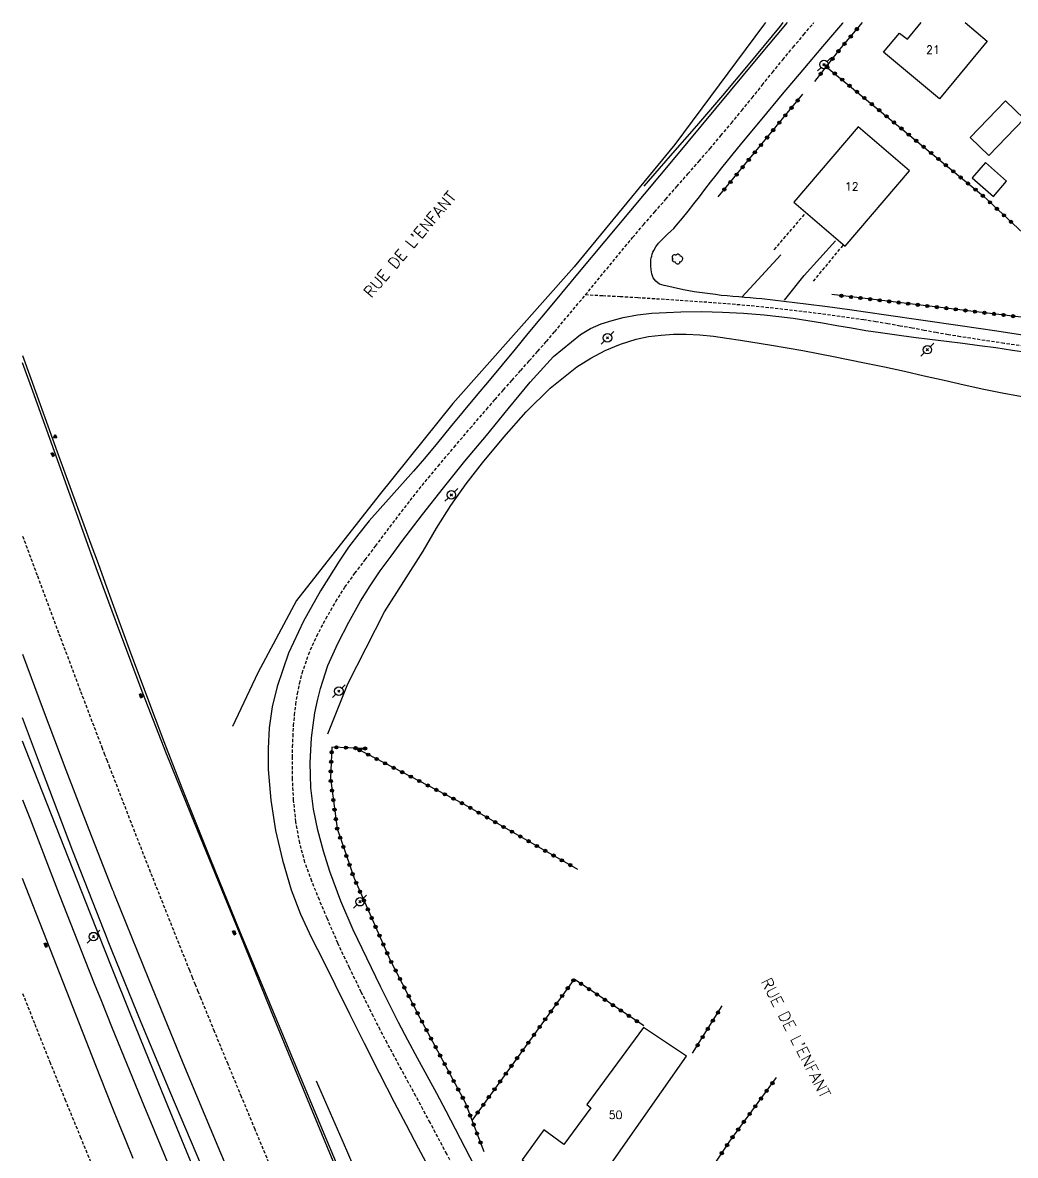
# Model space of a CAD drawing. Header units: millimetres. Extents: x 145000 to 146001, y 142000 to 143001.
# Drawn here: x 145000 to 145155.1, y 142823 to 143000 of the extents above; entities that cross this region are included whole.
import ezdxf
from ezdxf.enums import TextEntityAlignment as Align

# ---------------------------------------------------------------- set-up
doc = ezdxf.new("R2010")
doc.units = ezdxf.units.MM
doc.linetypes.add('DASHED', pattern=[0.75, 0.5, -0.25])
doc.layers.get('0').update_dxf_attribs({"linetype": 'CONTINUOUS'})
for name, color, linetype in [('W0001', 6, 'DASHED'), ('W0008', 7, 'CONTINUOUS'), ('W0010', 4, 'CONTINUOUS'), ('W0017', 7, 'CONTINUOUS'), ('W0101', 7, 'CONTINUOUS'), ('W0104', 1, 'CONTINUOUS'), ('W0112', 1, 'DASHED'), ('W0211', 2, 'CONTINUOUS'), ('W0300', 7, 'CONTINUOUS'), ('W0323', 7, 'CONTINUOUS'), ('W0330', 7, 'CONTINUOUS'), ('W0401', 7, 'CONTINUOUS'), ('W0473', 7, 'CONTINUOUS'), ('W0850', 7, 'CONTINUOUS'), ('W0989', 7, 'CONTINUOUS'), ('W0991', 7, 'CONTINUOUS')]:
    doc.layers.add(name, color=color, linetype=linetype)
doc.styles.get("Standard").update_dxf_attribs({"font": 'romans.shx', "width": 0.85})

# ---------------------------------------------------------------- blocks, each defined once
blk = doc.blocks.new('T401')
for p, q in [((-0.3, 0.3), (0, 0.3)), ((-0.3, -0.25), (-0.3, 0.3)), ((-0.3, 0.15), (0, 0.15)), ((-0.3, 0), (0, 0)), ((0, 0.3), (0, -0.25)), ((-0.3, -0.15), (0, -0.15)), ((-0.3, -0.25), (-0.3, -0.3)), ((-0.3, -0.3), (0, -0.3)), ((0, -0.3), (0, -0.25))]:
    blk.add_line(p, q)
blk = doc.blocks.new('T473')
for p, q in [((-0.166667, 0.166667), (0.166667, -0.166667)), ((-0.166667, -0.166667), (0.166667, 0.166667)), ((0.500001, 0.500001), (1.000002, 1.000002)), ((-1.000002, -1.000002), (-0.500001, -0.500001))]:
    blk.add_line(p, q)
blk.add_ellipse((0, 0), major_axis=(0.471405, 0.471405), ratio=1, start_param=5.4977871438, end_param=11.780972451)
blk = doc.blocks.new('T850')
for p, q in [((-0.25, -0.15), (0, 0.32)), ((0, 0.32), (0.25, -0.15)), ((-0.25, -0.15), (0.25, -0.15))]:
    blk.add_line(p, q)
for major_axis in [(-0.106, 0.106), (-0.0354, 0.0354), (-0.0236, 0.0236)]:
    blk.add_ellipse((0, 0), major_axis=major_axis, ratio=1, start_param=3.926991, end_param=10.210176)
blk = doc.blocks.new('T300')
for p, q in [((-0.8, 0.51), (-0.86, 0.34)), ((-0.86, 0.34), (-0.86, 0.17)), ((-0.86, 0.17), (-0.74, 0.06)), ((-0.69, 0.63), (-0.8, 0.51)), ((-0.8, -0.06), (-0.74, 0.06)), ((-0.74, 0.06), (-0.69, 0.11)), ((-0.57, 0.69), (-0.69, 0.63)), ((-0.46, 0.69), (-0.57, 0.69)), ((-0.29, 0.63), (-0.46, 0.69)), ((-0.29, 0.63), (-0.17, 0.74)), ((-0.23, 0.57), (-0.29, 0.63)), ((-0.17, 0.74), (-0.06, 0.8)), ((-0.06, 0.8), (0.06, 0.8)), ((0.06, 0.8), (0.23, 0.74)), ((0.23, 0.74), (0.34, 0.63)), ((0.34, 0.63), (0.4, 0.51)), ((0.46, 0.46), (0.34, 0.46)), ((0.4, 0.51), (0.4, 0.46)), ((0.57, 0.4), (0.46, 0.46)), ((0.57, 0.4), (0.69, 0.29)), ((0.69, 0.29), (0.74, 0.17)), ((0.74, 0.06), (0.69, -0.17)), ((0.74, 0.17), (0.74, 0.06)), ((-0.8, -0.17), (-0.8, -0.06)), ((-0.8, -0.23), (-0.8, -0.17)), ((-0.74, -0.34), (-0.8, -0.23)), ((-0.69, -0.4), (-0.74, -0.34)), ((-0.51, -0.46), (-0.69, -0.4)), ((-0.4, -0.46), (-0.51, -0.46)), ((-0.4, -0.46), (-0.34, -0.46)), ((-0.34, -0.46), (-0.34, -0.4)), ((-0.34, -0.51), (-0.34, -0.46)), ((-0.29, -0.63), (-0.34, -0.51)), ((-0.17, -0.74), (-0.29, -0.63)), ((-0.06, -0.8), (-0.17, -0.74)), ((0.06, -0.8), (-0.06, -0.8)), ((0.17, -0.74), (0.06, -0.8)), ((0.23, -0.69), (0.17, -0.74)), ((0.29, -0.46), (0.23, -0.46)), ((0.29, -0.63), (0.23, -0.69)), ((0.46, -0.4), (0.29, -0.46)), ((0.34, -0.51), (0.29, -0.63)), ((0.34, -0.51), (0.34, -0.46)), ((0.57, -0.34), (0.46, -0.4)), ((0.63, -0.29), (0.57, -0.34)), ((0.69, -0.17), (0.63, -0.29))]:
    blk.add_line(p, q)
blk = doc.blocks.new('t323o')
at = {"color": 0, "linetype": 'Continuous'}
for radius in [0.25, 0.15]:
    blk.add_circle((0, 0), radius, dxfattribs=at)

msp = doc.modelspace()

# ---------------------------------------------------------------- linework, layer by layer
at = {"layer": 'W0001'}
for points in [[(145087.91, 142957.46), (145095.3, 142966.43), (145097.01, 142968.43), (145098.74, 142970.42), (145100.47, 142972.41), (145102.21, 142974.39), (145103.95, 142976.37), (145105.68, 142978.35), (145107.4, 142980.34), (145109.1, 142982.35), (145110.74, 142984.31), (145112.36, 142986.28), (145113.96, 142988.26), (145115.56, 142990.24), (145117.16, 142992.23), (145118.77, 142994.2), (145120.39, 142996.17), (145122.03, 142998.13), (145123.63, 143000)], [(145068.86, 142818.37), (145066.25, 142823.27), (145063.65, 142828.18), (145062.54, 142830.25), (145061.43, 142832.32), (145060.31, 142834.38), (145059.18, 142836.45), (145058.07, 142838.51), (145056.96, 142840.58), (145055.87, 142842.66), (145054.8, 142844.76), (145052.91, 142848.55), (145051.05, 142852.35), (145049.26, 142856.2), (145047.57, 142860.08), (145046.36, 142862.96), (145045.17, 142865.86), (145044.11, 142868.82), (145043.29, 142871.85), (145042.69, 142875.16), (145042.33, 142878.5), (145042.16, 142881.85), (145042.15, 142885.2), (145042.18, 142886.86), (145042.25, 142888.52), (145042.34, 142890.18), (145042.49, 142891.84), (145042.68, 142893.5), (145042.94, 142895.15), (145043.28, 142896.78), (145043.69, 142898.4), (145044.69, 142901.33), (145045.96, 142904.16), (145047.39, 142906.89), (145048.92, 142909.56), (145050.35, 142911.81), (145051.91, 142913.98), (145053.53, 142916.1), (145055.14, 142918.22), (145056.93, 142920.61), (145058.74, 142923), (145060.57, 142925.36), (145062.43, 142927.7), (145064.9, 142930.71), (145067.4, 142933.69), (145069.94, 142936.64), (145072.48, 142939.59), (145073.8, 142941.12), (145075.13, 142942.63), (145076.47, 142944.14), (145077.81, 142945.65), (145079.15, 142947.16), (145080.49, 142948.67), (145081.82, 142950.19), (145083.13, 142951.72), (145087.91, 142957.46)], [(145160.15, 142948.92), (145153.33, 142949.9), (145146.52, 142950.93), (145144.63, 142951.25), (145142.74, 142951.57), (145140.85, 142951.92), (145138.97, 142952.27), (145137.09, 142952.61), (145135.2, 142952.95), (145133.31, 142953.27), (145131.42, 142953.56), (145126.97, 142954.2), (145122.52, 142954.78), (145118.06, 142955.3), (145113.6, 142955.77), (145109.9, 142956.09), (145106.21, 142956.36), (145102.51, 142956.6), (145098.81, 142956.84), (145096.09, 142957.01), (145093.36, 142957.17), (145090.64, 142957.32), (145087.91, 142957.46)], [(145014, 142882.66), (145013.62, 142883.64), (145013.24, 142884.62), (145012.86, 142885.61), (145012.48, 142886.59), (145009.06, 142895.6), (145005.67, 142904.61), (145002.3, 142913.64), (145000, 142919.87)], [(145027.89, 142847.51), (145027.44, 142848.61), (145027, 142849.71), (145026.55, 142850.81), (145026.11, 142851.92), (145023.04, 142859.59), (145020, 142867.27), (145016.99, 142874.96), (145014, 142882.66)], [(145000, 142848.34), (145001.89, 142843.54), (145004.23, 142837.67), (145006.61, 142831.81), (145009, 142825.97), (145011.41, 142820.13), (145012.06, 142818.57), (145012.7, 142817.02), (145013.35, 142815.46), (145014, 142813.91)], [(145039.62, 142819.17), (145036.32, 142827.09), (145034.2, 142832.19), (145032.09, 142837.29), (145029.98, 142842.4), (145027.89, 142847.51)]]:
    msp.add_lwpolyline(points, dxfattribs=at)
at = {"layer": 'W0008'}
for points in [[(145119.44, 143000), (145114.88, 142994.55), (145108.24, 142986.59), (145101.61, 142978.63), (145094.97, 142970.66), (145090.96, 142965.86), (145086.96, 142961.05), (145082.96, 142956.24), (145078.95, 142951.44), (145076.93, 142949), (145074.9, 142946.56), (145072.88, 142944.12), (145070.86, 142941.69), (145068.83, 142939.25), (145066.81, 142936.81), (145064.79, 142934.37), (145062.76, 142931.93), (145061.07, 142929.95), (145059.35, 142928), (145057.61, 142926.06), (145055.87, 142924.12), (145054.16, 142922.15), (145052.5, 142920.13), (145050.91, 142918.04), (145049.43, 142915.89), (145046.54, 142911.26), (145043.88, 142906.48), (145041.56, 142901.5), (145039.74, 142896.31), (145038.98, 142893.11), (145038.53, 142889.86), (145038.34, 142886.59), (145038.37, 142883.32), (145038.77, 142878.53), (145039.53, 142873.8), (145040.61, 142869.14), (145041.95, 142864.54), (145043.39, 142860.73), (145045.13, 142857.04), (145046.98, 142853.41), (145048.8, 142849.79), (145051.06, 142845.16), (145053.36, 142840.56), (145055.69, 142835.96), (145058.04, 142831.38), (145059.91, 142827.79), (145061.81, 142824.21), (145063.72, 142820.64)], [(145157.26, 142951.02), (145152.21, 142951.78), (145146.46, 142952.64), (145140.7, 142953.49), (145134.94, 142954.32), (145129.17, 142955.12), (145125.76, 142955.58), (145122.34, 142956.02), (145118.91, 142956.44), (145115.49, 142956.83), (145114.58, 142956.92), (145113.68, 142957), (145112.77, 142957.08), (145111.87, 142957.15), (145110.96, 142957.22), (145110.06, 142957.3), (145109.15, 142957.4), (145108.25, 142957.51), (145106.59, 142957.73), (145104.92, 142957.97), (145103.27, 142958.26), (145101.63, 142958.64), (145100.95, 142958.78), (145100.23, 142958.92), (145099.52, 142959.17), (145098.91, 142959.61), (145098.53, 142960.15), (145098.31, 142960.77), (145098.2, 142961.4), (145098.15, 142962.02), (145098.14, 142962.32), (145098.15, 142962.63), (145098.17, 142962.94), (145098.22, 142963.24), (145098.28, 142963.54), (145098.37, 142963.84), (145098.47, 142964.13), (145098.6, 142964.41), (145098.94, 142965), (145099.34, 142965.54), (145099.8, 142966.04), (145100.28, 142966.51), (145100.77, 142966.95), (145101.25, 142967.4), (145101.73, 142967.86), (145102.17, 142968.35), (145103.08, 142969.44), (145103.98, 142970.55), (145104.86, 142971.67), (145105.73, 142972.8), (145106.6, 142973.93), (145107.47, 142975.06), (145108.35, 142976.18), (145109.24, 142977.3), (145112.38, 142981.16), (145115.55, 142985), (145118.73, 142988.83), (145121.93, 142992.64), (145125.02, 142996.28), (145128.13, 142999.91), (145128.21, 143000)], [(145072.21, 142818.27), (145067.64, 142827.15), (145066.18, 142829.94), (145064.69, 142832.71), (145063.19, 142835.48), (145061.69, 142838.24), (145060.2, 142841.02), (145058.73, 142843.8), (145057.29, 142846.6), (145055.9, 142849.42), (145053.76, 142853.83), (145051.66, 142858.27), (145049.71, 142862.78), (145048.01, 142867.39), (145047, 142870.59), (145046.11, 142873.83), (145045.42, 142877.13), (145045.04, 142880.48), (145044.95, 142882.44), (145044.94, 142884.39), (145045, 142886.34), (145045.14, 142888.29), (145045.37, 142890.24), (145045.67, 142892.17), (145046.05, 142894.09), (145046.52, 142895.99), (145047.7, 142899.57), (145049.22, 142903.02), (145050.96, 142906.35), (145052.79, 142909.61), (145054.27, 142912.03), (145055.88, 142914.37), (145057.56, 142916.65), (145059.26, 142918.92), (145062.46, 142923.16), (145065.73, 142927.34), (145069.07, 142931.47), (145072.49, 142935.53), (145075.88, 142939.65), (145079.27, 142943.85), (145082.95, 142947.86), (145087.16, 142951.3), (145088.73, 142952.22), (145090.39, 142952.93), (145092.1, 142953.49), (145093.83, 142953.95), (145096.06, 142954.38), (145098.32, 142954.61), (145100.58, 142954.74), (145102.83, 142954.81), (145106.09, 142954.86), (145109.34, 142954.79), (145112.6, 142954.63), (145115.84, 142954.37), (145118.13, 142954.12), (145120.41, 142953.82), (145122.68, 142953.47), (145124.95, 142953.09), (145127.21, 142952.7), (145129.48, 142952.31), (145131.74, 142951.93), (145134.01, 142951.59), (145136.59, 142951.23), (145139.17, 142950.89), (145141.74, 142950.56), (145144.32, 142950.23), (145146.9, 142949.91), (145149.48, 142949.57), (145152.06, 142949.23), (145154.63, 142948.86), (145156.91, 142948.52)], [(145014, 142908.04), (145011.72, 142914.28), (145009.45, 142920.52), (145007.2, 142926.77), (145004.95, 142933.02), (145001.58, 142942.42), (145000, 142946.85)], [(145069.88, 142771.8), (145066.53, 142779.5), (145063.2, 142787.21), (145059.9, 142794.93), (145056.62, 142802.67), (145050.89, 142816.36), (145045.21, 142830.08), (145039.58, 142843.82), (145033.96, 142857.57), (145030.12, 142866.97), (145026.29, 142876.38), (145022.5, 142885.8), (145018.8, 142895.26), (145017.59, 142898.45), (145016.38, 142901.64), (145015.19, 142904.84), (145014, 142908.04)], [(145000, 142901.32), (145003.23, 142892.66), (145006.76, 142883.29), (145010.35, 142873.94), (145014, 142864.62)], [(145014, 142830.62), (145011.42, 142837.1), (145008.87, 142843.6), (145006.33, 142850.1), (145003.79, 142856.6), (145000, 142866.29)], [(145014, 142864.62), (145014.08, 142864.4), (145014.17, 142864.19), (145014.25, 142863.98), (145014.34, 142863.76), (145019.64, 142850.61), (145025.04, 142837.5), (145030.51, 142824.42), (145036.01, 142811.34), (145040.92, 142799.68), (145045.86, 142788.04), (145050.85, 142776.41), (145055.9, 142764.81), (145061.12, 142752.94), (145066.4, 142741.1), (145071.73, 142729.29), (145077.12, 142717.5), (145082.52, 142705.84), (145087.96, 142694.2), (145093.46, 142682.59), (145099, 142671)], [(145017.26, 142822.58), (145016.17, 142825.25), (145015.08, 142827.93), (145014, 142830.62)]]:
    msp.add_lwpolyline(points, dxfattribs=at)
at = {"layer": 'W0010'}
for points in [[(145000, 142948.02), (145001.3, 142944.39), (145005.41, 142932.97), (145009.55, 142921.57), (145010.67, 142918.53), (145011.78, 142915.49), (145012.89, 142912.44), (145014, 142909.4)], [(145014, 142909.4), (145016.66, 142902.15), (145019.35, 142894.91), (145022.08, 142887.68), (145024.86, 142880.48), (145029.33, 142869.27), (145033.9, 142858.1), (145038.54, 142846.96), (145043.17, 142835.83), (145047.49, 142825.45), (145051.84, 142815.08)], [(145014, 142854.93), (145013.68, 142855.73), (145013.36, 142856.53), (145013.04, 142857.33), (145012.72, 142858.14), (145007.85, 142870.58), (145003.1, 142883.08), (145000, 142891.4)], [(145000, 142878.6), (145001.1, 142875.7), (145005.7, 142863.78), (145010.4, 142851.89), (145011.29, 142849.65), (145012.19, 142847.41), (145013.1, 142845.17), (145014, 142842.93)], [(145094.9, 142672.12), (145090.1, 142681.82), (145085.38, 142691.55), (145080.72, 142701.31), (145076.13, 142711.11), (145070.26, 142723.89), (145064.5, 142736.72), (145058.8, 142749.58), (145053.15, 142762.46), (145047.92, 142774.47), (145042.74, 142786.51), (145037.61, 142798.56), (145032.5, 142810.62), (145027.82, 142821.67), (145023.15, 142832.73), (145018.52, 142843.81), (145014, 142854.93)], [(145014, 142842.93), (145018.93, 142830.85), (145023.93, 142818.81), (145029, 142806.79), (145034.13, 142794.8), (145043.11, 142774.19), (145052.22, 142753.63), (145061.47, 142733.14), (145070.82, 142712.7), (145074.76, 142704.23), (145078.74, 142695.79), (145082.77, 142687.37), (145086.85, 142678.98)]]:
    msp.add_lwpolyline(points, dxfattribs=at)
at = {"layer": 'W0017'}
for points in [[(145119.01, 142956.63), (145122.11, 142960.51), (145126.98, 142965.93)], [(145118.47, 142963.72), (145114.89, 142959.81), (145112.39, 142957.14)]]:
    msp.add_lwpolyline(points, dxfattribs=at)
at = {"layer": 'W0101'}
for points in [[(145147.26, 143000), (145150.69, 142997.11), (145143.27, 142988.11), (145134.51, 142995.39), (145137, 142998.36), (145138.27, 142997.41)], [(145138.27, 142997.41), (145140.36, 143000)]]:
    msp.add_lwpolyline(points, dxfattribs=at)
for points in [[(145128.53, 142965.08), (145138.58, 142976.85), (145130.54, 142983.71), (145120.5, 142971.95)], [(145087.74, 142815.71), (145103.74, 142838.55), (145097, 142843.04), (145088.17, 142831), (145088.77, 142830.47), (145084.56, 142824.72), (145084.56, 142824.75), (145081.42, 142827.02), (145078.02, 142822.33)]]:
    msp.add_lwpolyline(points, close=True, dxfattribs=at)
at = {"layer": 'W0104'}
for points in [[(145150.95, 142979.23), (145156.5, 142985), (145153.58, 142987.81), (145148.03, 142982.04)], [(145153.74, 142975.22), (145150.42, 142978.13), (145148.34, 142975.76), (145151.67, 142972.85)]]:
    msp.add_lwpolyline(points, close=True, dxfattribs=at)
at = {"layer": 'W0112'}
for points in [[(145122.1, 142970.04), (145117.36, 142964.51)], [(145123.56, 142959.61), (145128.3, 142965.35)]]:
    msp.add_lwpolyline(points, dxfattribs=at)
at = {"layer": 'W0211'}
for points in [[(145062.56, 142917.43), (145064.64, 142921.04), (145066.88, 142924.55), (145069.28, 142927.95), (145071.84, 142931.23), (145075.19, 142935.27), (145078.68, 142939.21), (145082.44, 142942.92), (145086.58, 142946.23), (145088.75, 142947.61), (145091.03, 142948.78), (145093.4, 142949.76), (145095.84, 142950.53), (145097.77, 142950.96), (145099.74, 142951.2), (145101.71, 142951.31), (145103.67, 142951.34), (145105.81, 142951.25), (145107.93, 142951.02), (145110.04, 142950.72), (145112.14, 142950.4), (145117.01, 142949.63), (145121.87, 142948.76), (145126.71, 142947.83), (145131.55, 142946.88), (145134.66, 142946.24), (145137.77, 142945.56), (145140.87, 142944.85), (145143.97, 142944.13), (145147.08, 142943.42), (145150.19, 142942.75), (145153.31, 142942.12), (145156.45, 142941.56)], [(145045.88, 142834.71), (145050.58, 142823.85), (145055.3, 142813)]]:
    msp.add_lwpolyline(points, dxfattribs=at)
at = {"layer": 'W0300'}
for points in [[(145118.79, 143000), (145118.34, 142999.44), (145115.86, 142996.42), (145113.36, 142993.41), (145109.33, 142988.63), (145105.28, 142983.89), (145101.19, 142979.17), (145097.07, 142974.48)], [(145014, 142852.24), (145010.59, 142860.8), (145007.2, 142869.37), (145003.83, 142877.95), (145000.47, 142886.53), (145000, 142887.75)], [(145085.32, 142686.92), (145080.29, 142698.19), (145075.27, 142709.47), (145070.26, 142720.75), (145065.26, 142732.04), (145059.17, 142745.8), (145053.09, 142759.57), (145047.04, 142773.36), (145041.04, 142787.16), (145037.12, 142796.27), (145033.23, 142805.39), (145029.38, 142814.52), (145025.58, 142823.68), (145022.66, 142830.81), (145019.75, 142837.94), (145016.87, 142845.09), (145014, 142852.24)]]:
    msp.add_lwpolyline(points, dxfattribs=at)
at = {"layer": 'W0323'}
for points in [[(145123.76, 142990.82), (145127.64, 142995.78), (145131.2, 143000)], [(145125.7, 142993.02), (145150.06, 142972.93), (145157.84, 142965.71), (145156.44, 142953.95)], [(145108.69, 142972.79), (145121.89, 142988.83)], [(145287.51, 142937.75), (145244.49, 142942.65), (145210.32, 142947.69), (145174.18, 142951.63), (145156.44, 142953.95), (145126.45, 142957.51)], [(145086.72, 142867.72), (145068.81, 142877.98), (145052.45, 142886.44), (145053.62, 142886.6), (145048.32, 142886.82), (145048.08, 142881.95), (145049.13, 142874.09), (145051.77, 142866.37), (145057.43, 142853.55), (145062.08, 142844.53), (145069.13, 142831.32), (145072.07, 142823.66)], [(145097.05, 142843.26), (145086.18, 142850.56), (145070.2, 142828.51)], [(145104.66, 142838.99), (145109.28, 142846.39)], [(145074.39, 142819.11), (145088.65, 142792.39), (145110.48, 142825.29), (145117.78, 142835.2)]]:
    msp.add_lwpolyline(points, dxfattribs=at)
at = {"layer": 'W0330'}
for points in [[(145116.07, 143000), (145115.74, 142999.59), (145101.9, 142980.94), (145086.16, 142961.83), (145067.21, 142940.5), (145055.69, 142926.2), (145042.76, 142909.71), (145036.77, 142898.42), (145032.8, 142890.07)], [(145047.67, 142888.9), (145050.81, 142896.72), (145056.55, 142907.98), (145062.56, 142917.43)]]:
    msp.add_lwpolyline(points, dxfattribs=at)

# ---------------------------------------------------------------- block references
at = {"layer": 'W0300'}
msp.add_blockref('T300', (145102.35, 142963.06), dxfattribs=at)
at = {"layer": 'W0323'}
for p, rotation in [((145130.34, 142998.99), 49.92453235148619), ((145129.38, 142997.84), 49.92453235148619), ((145127.46, 142995.54), 51.92650253838124), ((145128.41, 142996.69), 49.92453235148619), ((145126.53, 142994.36), 51.92650253838124), ((145124.68, 142992), 51.92650253838124), ((145125.61, 142993.18), 51.92650253838124), ((145125.73, 142993.01), 320.4767038883126), ((145126.88, 142992.05), 320.4767038883126), ((145128.04, 142991.1), 320.4767038883126), ((145129.2, 142990.14), 320.4767038883126), ((145130.35, 142989.19), 320.4767038883126), ((145131.51, 142988.23), 320.4767038883126), ((145120.13, 142986.69), 50.54081370136816), ((145121.08, 142987.84), 50.54081370136816), ((145132.67, 142987.28), 320.4767038883126), ((145119.17, 142985.53), 50.54081370136816), ((145133.83, 142986.32), 320.4767038883126), ((145134.98, 142985.37), 320.4767038883126), ((145117.27, 142983.21), 50.54081370136816), ((145118.22, 142984.37), 50.54081370136816), ((145136.14, 142984.41), 320.4767038883126), ((145137.3, 142983.46), 320.4767038883126), ((145116.31, 142982.05), 50.54081370136816), ((145138.45, 142982.51), 320.4767038883126), ((145139.61, 142981.55), 320.4767038883126), ((145114.41, 142979.74), 50.54081370136816), ((145115.36, 142980.89), 50.54081370136816), ((145140.77, 142980.6), 320.4767038883126), ((145141.93, 142979.64), 320.4767038883126), ((145113.45, 142978.58), 50.54081370136816), ((145143.08, 142978.69), 320.4767038883126), ((145144.24, 142977.73), 320.4767038883126), ((145111.55, 142976.26), 50.54081370136816), ((145112.5, 142977.42), 50.54081370136816), ((145145.4, 142976.78), 320.4767038883126), ((145110.59, 142975.1), 50.54081370136816), ((145146.55, 142975.82), 320.4767038883126), ((145147.71, 142974.87), 320.4767038883126), ((145109.64, 142973.95), 50.54081370136816), ((145148.87, 142973.91), 320.4767038883126), ((145150.02, 142972.96), 320.4767038883126), ((145151.13, 142971.94), 317.1191183806488), ((145152.22, 142970.92), 317.1191183806488), ((145153.32, 142969.9), 317.1191183806488), ((145154.42, 142968.88), 317.1191183806488), ((145127.94, 142957.33), 173.2345276313586), ((145129.43, 142957.15), 173.2345276313586), ((145130.92, 142956.98), 173.2345276313586), ((145132.41, 142956.8), 173.2345276313586), ((145133.9, 142956.62), 173.2345276313586), ((145135.39, 142956.45), 173.2345276313586), ((145136.87, 142956.27), 173.2345276313586), ((145138.36, 142956.09), 173.2345276313586), ((145139.85, 142955.92), 173.2345276313586), ((145141.34, 142955.74), 173.2345276313586), ((145142.83, 142955.56), 173.2345276313586), ((145144.32, 142955.39), 173.2345276313586), ((145145.81, 142955.21), 173.2345276313586), ((145147.3, 142955.03), 173.2345276313586), ((145148.79, 142954.86), 173.2345276313586), ((145150.28, 142954.68), 173.2345276313586), ((145151.77, 142954.5), 173.2345276313586), ((145153.26, 142954.33), 173.2345276313586), ((145154.75, 142954.15), 173.2345276313586), ((145048.28, 142886.02), 267.2015710630075), ((145049.01, 142886.79), 177.6212559669872), ((145050.51, 142886.73), 177.6212559669872), ((145052.01, 142886.67), 177.6212559669872), ((145052.64, 142886.34), 152.6585101023369), ((145053.51, 142886.61), 177.6212559669872), ((145053.98, 142885.65), 152.6585101023369), ((145048.21, 142884.52), 267.2015710630075), ((145055.31, 142884.96), 152.6585101023369), ((145056.64, 142884.28), 152.6585101023369), ((145048.14, 142883.02), 267.2015710630075), ((145057.97, 142883.59), 152.6585101023369), ((145059.31, 142882.9), 152.6585101023369), ((145060.64, 142882.21), 152.6585101023369), ((145048.14, 142881.52), 277.5640902053547), ((145061.97, 142881.52), 152.6585101023369), ((145063.3, 142880.83), 152.6585101023369), ((145048.34, 142880.04), 277.5640902053547), ((145064.64, 142880.14), 152.6585101023369), ((145065.97, 142879.45), 152.6585101023369), ((145067.3, 142878.76), 152.6585101023369), ((145048.54, 142878.55), 277.5640902053547), ((145048.73, 142877.06), 277.5640902053547), ((145068.63, 142878.07), 152.6585101023369), ((145069.94, 142877.34), 150.1835160807631), ((145048.93, 142875.58), 277.5640902053547), ((145071.24, 142876.59), 150.1835160807631), ((145072.54, 142875.84), 150.1835160807631), ((145073.84, 142875.1), 150.1835160807631), ((145049.13, 142874.09), 288.8701769752868), ((145075.14, 142874.35), 150.1835160807631), ((145076.45, 142873.61), 150.1835160807631), ((145049.61, 142872.67), 288.8701769752868), ((145077.75, 142872.86), 150.1835160807631), ((145079.05, 142872.12), 150.1835160807631), ((145050.1, 142871.25), 288.8701769752868), ((145050.58, 142869.83), 288.8701769752868), ((145080.35, 142871.37), 150.1835160807631), ((145081.65, 142870.62), 150.1835160807631), ((145082.95, 142869.88), 150.1835160807631), ((145051.07, 142868.41), 288.8701769752868), ((145084.25, 142869.13), 150.1835160807631), ((145085.56, 142868.39), 150.1835160807631), ((145051.55, 142866.99), 288.8701769752868), ((145052.11, 142865.6), 293.8466553704356), ((145052.71, 142864.23), 293.8466553704356), ((145053.32, 142862.86), 293.8466553704356), ((145053.93, 142861.48), 293.8466553704356), ((145054.53, 142860.11), 293.8466553704356), ((145055.14, 142858.74), 293.8466553704356), ((145055.75, 142857.37), 293.8466553704356), ((145056.35, 142856), 293.8466553704356), ((145056.96, 142854.62), 293.8466553704356), ((145057.58, 142853.26), 297.2518303248277), ((145058.27, 142851.93), 297.2518303248277), ((145058.96, 142850.59), 297.2518303248277), ((145086.05, 142850.38), 234.0755234049743), ((145059.64, 142849.26), 297.2518303248277), ((145085.17, 142849.16), 234.0755234049743), ((145087.24, 142849.85), 146.1352100692313), ((145088.48, 142849.01), 146.1352100692313), ((145060.33, 142847.93), 297.2518303248277), ((145083.41, 142846.73), 234.0755234049743), ((145084.29, 142847.95), 234.0755234049743), ((145089.73, 142848.18), 146.1352100692313), ((145090.97, 142847.34), 146.1352100692313), ((145061.02, 142846.59), 297.2518303248277), ((145061.7, 142845.26), 297.2518303248277), ((145082.53, 142845.52), 234.0755234049743), ((145092.22, 142846.5), 146.1352100692313), ((145093.46, 142845.67), 146.1352100692313), ((145108.64, 142845.35), 58.02137107120031), ((145062.4, 142843.93), 298.0873337818511), ((145081.65, 142844.3), 234.0755234049743), ((145094.71, 142844.83), 146.1352100692313), ((145095.96, 142844), 146.1352100692313), ((145107.84, 142844.08), 58.02137107120031), ((145063.11, 142842.61), 298.0873337818511), ((145079.89, 142841.87), 234.0755234049743), ((145080.77, 142843.09), 234.0755234049743), ((145106.25, 142841.54), 58.02137107120031), ((145107.05, 142842.81), 58.02137107120031), ((145063.81, 142841.28), 298.0873337818511), ((145064.52, 142839.96), 298.0873337818511), ((145079.01, 142840.66), 234.0755234049743), ((145105.46, 142840.26), 58.02137107120031), ((145065.22, 142838.64), 298.0873337818511), ((145077.25, 142838.23), 234.0755234049743), ((145078.13, 142839.45), 234.0755234049743), ((145065.93, 142837.31), 298.0873337818511), ((145076.37, 142837.02), 234.0755234049743), ((145066.64, 142835.99), 298.0873337818511), ((145067.34, 142834.67), 298.0873337818511), ((145074.61, 142834.59), 234.0755234049743), ((145075.49, 142835.8), 234.0755234049743), ((145117.14, 142834.34), 53.66866141651318), ((145068.05, 142833.34), 298.0873337818511), ((145073.73, 142833.37), 234.0755234049743), ((145116.25, 142833.13), 53.66866141651318), ((145068.76, 142832.02), 298.0873337818511), ((145071.97, 142830.94), 234.0755234049743), ((145072.85, 142832.16), 234.0755234049743), ((145115.36, 142831.92), 53.66866141651318), ((145069.38, 142830.66), 290.9567485043139), ((145069.92, 142829.26), 290.9567485043139), ((145071.09, 142829.73), 234.0755234049743), ((145113.58, 142829.5), 53.66866141651318), ((145114.47, 142830.71), 53.66866141651318), ((145070.46, 142827.86), 290.9567485043139), ((145112.69, 142828.29), 53.66866141651318), ((145070.99, 142826.46), 290.9567485043139), ((145110.92, 142825.88), 53.66866141651318), ((145111.8, 142827.08), 53.66866141651318), ((145071.53, 142825.06), 290.9567485043139), ((145110.06, 142824.65), 56.42584967973103), ((145109.23, 142823.4), 56.42584967973103)]:
    msp.add_blockref('t323o', p, dxfattribs=dict(at, rotation=rotation))
at = {"layer": 'W0401'}
for p, rotation in [((145004.84, 142932.59), 19.81007940549555), ((145018.62, 142894.9), 21.03902168247761), ((145033.2, 142857.89), 22.17433572631713), ((145003.76, 142855.95), 21.36045038481841)]:
    msp.add_blockref('T401', p, dxfattribs=dict(at, rotation=rotation))
at = {"layer": 'W0473'}
for p in [(145125.2, 142993.45), (145091.38, 142950.76), (145141.35, 142948.91), (145066.98, 142926.23), (145049.4, 142895.56), (145052.71, 142862.67), (145011.08, 142857.22)]:
    msp.add_blockref('T473', p, dxfattribs=at)
at = {"layer": 'W0850'}
msp.add_blockref('T850', (145005.08, 142935.35), dxfattribs=at)

# ---------------------------------------------------------------- texts
at = {"layer": 'W0989'}
msp.add_text("RUE DE L'ENFANT", height=1.75, rotation=49.7277, dxfattribs=at).set_placement((145060.49, 142965.37), align=Align.MIDDLE_CENTER)
msp.add_text("RUE DE L'ENFANT   ", height=1.75, rotation=297.2124, dxfattribs=at).set_placement((145115.3, 142850.2))
at = {"layer": 'W0991'}
for s, p in [('21', (145142.22, 142995.78)), ('12', (145129.54, 142974.4)), ('50', (145092.64, 142829.37))]:
    msp.add_text(s, height=1.25, dxfattribs=at).set_placement(p, align=Align.MIDDLE_CENTER)

doc.saveas('drawing.dxf')
